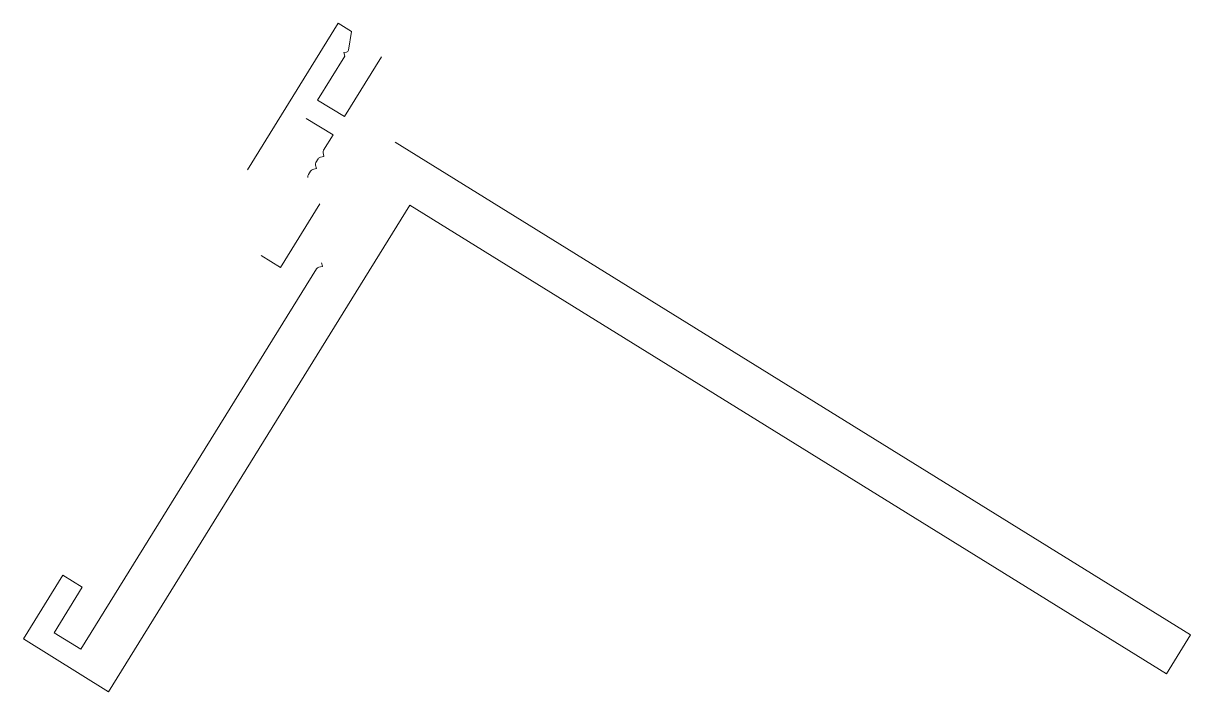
# Model space of a CAD drawing. Header units: inches. Extents: x -36.6 to 44.4, y 3.1 to 49.4.
import ezdxf

# ---------------------------------------------------------------- set-up
doc = ezdxf.new("R2010")
doc.units = ezdxf.units.IN
doc.header["$MEASUREMENT"] = 0
doc.layers.add('OBJECT', color=40, linetype='Continuous', lineweight=0)

msp = doc.modelspace()

# ---------------------------------------------------------------- linework, layer by layer
at = {"layer": 'OBJECT'}
for p, q in [((-21.032, 39.245), (-14.733, 49.415)), ((-14.733, 49.415), (-13.816, 48.846)), ((-13.816, 48.846), (-14.026, 47.556)), ((-14.276, 47.137), (-16.163, 44.092)), ((-14.169, 47.421), (-14.337, 47.394)), ((-14.337, 47.394), (-14.276, 47.137)), ((-14.309, 42.944), (-11.739, 47.093)), ((-16.163, 44.092), (-14.309, 42.944)), ((-15.097, 41.673), (-16.95, 42.821)), ((-15.75, 40.618), (-15.097, 41.673)), ((-10.794, 41.16), (44.371, 6.989)), ((-16.277, 39.768), (-16.123, 40.017)), ((-15.967, 40.128), (-15.732, 40.184)), ((-15.726, 40.193), (-15.781, 40.429)), ((-16.803, 38.917), (-16.649, 39.166)), ((-16.649, 39.166), (-16.803, 38.917)), ((-16.803, 38.917), (-16.649, 39.166)), ((-16.649, 39.166), (-16.803, 38.917)), ((-16.803, 38.917), (-16.649, 39.166)), ((-16.494, 39.278), (-16.258, 39.334)), ((-16.252, 39.343), (-16.308, 39.579)), ((-9.767, 36.789), (-30.666, 3.05)), ((-16.005, 36.888), (-18.738, 32.476)), ((42.699, 4.29), (-9.767, 36.789)), ((-18.738, 32.476), (-20.088, 33.312)), ((-32.579, 5.992), (-16.231, 32.383)), ((-16.231, 32.383), (-16.231, 32.383)), ((-16.076, 32.495), (-15.84, 32.551)), ((-15.834, 32.56), (-15.89, 32.796)), ((-36.568, 6.706), (-33.829, 11.128)), ((-33.829, 11.128), (-32.479, 10.292)), ((-32.479, 10.292), (-34.432, 7.14)), ((-30.666, 3.05), (-36.568, 6.706)), ((-34.432, 7.14), (-32.579, 5.992)), ((44.371, 6.989), (42.699, 4.29))]:
    msp.add_line(p, q, dxfattribs=at)
for centre, radius, start, end in [((-14.184, 47.579), 0.159, 275.20242, 351.51882), ((-15.538, 40.486), 0.25, 148.22487, 193.22487), ((-16.064, 39.636), 0.25, 148.22487, 193.22487), ((-15.91, 39.885), 0.25, 103.22487, 148.22487), ((-15.733, 40.191), 0.008, 283.22487, 13.22487), ((-16.591, 38.786), 0.25, 148.22487, 193.22487), ((-16.437, 39.035), 0.25, 103.22487, 148.22487), ((-16.26, 39.341), 0.008, 283.22487, 13.22487), ((-16.019, 32.252), 0.25, 103.22487, 148.22487), ((-15.842, 32.558), 0.008, 283.22487, 13.22487)]:
    msp.add_arc(centre, radius, start, end, dxfattribs=at)

doc.saveas('drawing.dxf')
